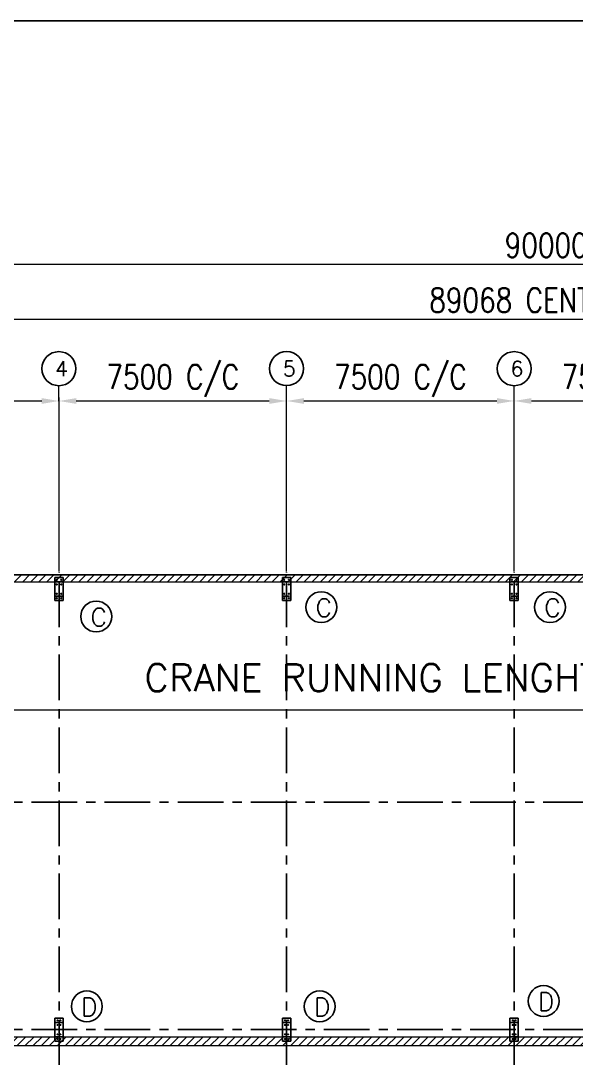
# Model space of a CAD drawing. Header units: millimetres. Extents: x 68421 to 1479662, y -51504 to 144751.
# Drawn here: x 1338207 to 1356513, y 64082 to 98311 of the extents above; entities that cross this region are included whole.
import ezdxf

# ---------------------------------------------------------------- set-up
doc = ezdxf.new("R2010")
doc.units = ezdxf.units.MM
doc.header["$LTSCALE"] = 0.35
doc.header["$MEASUREMENT"] = 0
doc.linetypes.add('CENTER', pattern=[6884.562, 4302.852, -860.57, 860.57, -860.57])
doc.linetypes.add('CONTIN', pattern=[0, 0, 0])
doc.layers.get('0').update_dxf_attribs({"linetype": 'CONTIN'})
doc.layers.get('Defpoints').update_dxf_attribs({"linetype": 'CONTINUOUS'})
for name, color, linetype in [('1', 7, 'CONTIN'), ('10', 10, 'CONTIN'), ('13', 1, 'CONTIN'), ('16', 7, 'CONTIN'), ('22', 7, 'CONTIN'), ('27', 1, 'CENTER')]:
    doc.layers.add(name, color=color, linetype=linetype)
doc.styles.add('SIMPLEX', font='simplex.shx', dxfattribs={"width": 0.8})
doc.dimstyles.new('FOR D', dxfattribs={"dimscale": 114, "dimtxt": 2, "dimasz": 2, "dimexe": 1, "dimexo": 1, "dimgap": 1, "dimtad": 1, "dimdec": 0, "dimzin": 0, "dimdsep": 46, "dimtxsty": 'SIMPLEX', "dimcen": 1, "dimclrd": 6, "dimclre": 6, "dimclrt": 7, "dimadec": 0, "dimazin": 0, "dimtfac": 1, "dimtdec": 0, "dimtofl": 0, "dimtmove": 0, "dimatfit": 3, "dimfxl": 1, "dimtolj": 1, "dimtzin": 0, "dimlwd": 0, "dimlwe": 0, "dimarcsym": 1})

# ---------------------------------------------------------------- blocks, each defined once
blk = doc.blocks.new('WCOL')
for p, q in [((-448.874, 875.304), (448.874, 875.304)), ((0, 875.304), (0, 0)), ((-448.874, 0), (448.874, 0))]:
    blk.add_line(p, q)
blk = doc.blocks.new('BOLT_0')
at = {"layer": '1'}
blk.add_circle((0, 0), 25.4, dxfattribs=at)
blk = doc.blocks.new('*D296')
at = {"color": 6, "linetype": 'Continuous', "lineweight": 0}
for p, q in [((1316967, 80140), (1316967, 90390)), ((1406967, 80140), (1406967, 90390)), ((1317537, 90276), (1406397, 90276))]:
    blk.add_line(p, q, dxfattribs=at)
at = {"color": 6, "linetype": 'Continuous', "lineweight": 5}
for points in [[(1317537, 90371), (1317537, 90181), (1316967, 90276)], [(1406397, 90181), (1406397, 90371), (1406967, 90276)]]:
    blk.add_solid(points, dxfattribs=at)
at = {"layer": 'Defpoints', "color": 0, "linetype": 'Continuous', "lineweight": 5}
for p in [(1406967, 90276), (1316967, 80026), (1406967, 80026)]:
    blk.add_point(p, dxfattribs=at)
at = {"color": 7, "linetype": 'Continuous', "lineweight": 5, "insert": (1361967, 90903), "char_height": 798, "attachment_point": 5, "style": 'SIMPLEX'}
blk.add_mtext('\\A1;90000 OUT-TO-OUT OF STEEL LINE', dxfattribs=at)
blk = doc.blocks.new('*D299')
at = {"color": 6, "linetype": 'Continuous', "lineweight": 0}
for p, q in [((1331967, 80140), (1331967, 85880)), ((1332537, 85766), (1338897, 85766)), ((1339467, 80140), (1339467, 85880))]:
    blk.add_line(p, q, dxfattribs=at)
at = {"color": 6, "linetype": 'Continuous', "lineweight": 5}
for points in [[(1332537, 85861), (1332537, 85671), (1331967, 85766)], [(1338897, 85671), (1338897, 85861), (1339467, 85766)]]:
    blk.add_solid(points, dxfattribs=at)
at = {"layer": 'Defpoints', "color": 0, "linetype": 'Continuous', "lineweight": 5}
for p in [(1339467, 85766), (1331967, 80026), (1339467, 80026)]:
    blk.add_point(p, dxfattribs=at)
at = {"color": 7, "linetype": 'Continuous', "lineweight": 5, "insert": (1335717, 86431), "char_height": 798, "attachment_point": 5, "style": 'SIMPLEX'}
blk.add_mtext('\\A1;7500 C/C', dxfattribs=at)
blk = doc.blocks.new('*D300')
at = {"color": 6, "linetype": 'Continuous', "lineweight": 0}
for p, q in [((1339467, 80140), (1339467, 85880)), ((1340037, 85766), (1346397, 85766)), ((1346967, 80140), (1346967, 85880))]:
    blk.add_line(p, q, dxfattribs=at)
at = {"color": 6, "linetype": 'Continuous', "lineweight": 5}
for points in [[(1340037, 85861), (1340037, 85671), (1339467, 85766)], [(1346397, 85671), (1346397, 85861), (1346967, 85766)]]:
    blk.add_solid(points, dxfattribs=at)
at = {"layer": 'Defpoints', "color": 0, "linetype": 'Continuous', "lineweight": 5}
for p in [(1346967, 85766), (1339467, 80026), (1346967, 80026)]:
    blk.add_point(p, dxfattribs=at)
at = {"color": 7, "linetype": 'Continuous', "lineweight": 5, "insert": (1343217, 86431), "char_height": 798, "attachment_point": 5, "style": 'SIMPLEX'}
blk.add_mtext('\\A1;7500 C/C', dxfattribs=at)
blk = doc.blocks.new('*D301')
at = {"color": 6, "linetype": 'Continuous', "lineweight": 0}
for p, q in [((1346967, 80140), (1346967, 85880)), ((1347537, 85766), (1353897, 85766)), ((1354467, 80140), (1354467, 85880))]:
    blk.add_line(p, q, dxfattribs=at)
at = {"color": 6, "linetype": 'Continuous', "lineweight": 5}
for points in [[(1347537, 85861), (1347537, 85671), (1346967, 85766)], [(1353897, 85671), (1353897, 85861), (1354467, 85766)]]:
    blk.add_solid(points, dxfattribs=at)
at = {"layer": 'Defpoints', "color": 0, "linetype": 'Continuous', "lineweight": 5}
for p in [(1354467, 85766), (1346967, 80026), (1354467, 80026)]:
    blk.add_point(p, dxfattribs=at)
at = {"color": 7, "linetype": 'Continuous', "lineweight": 5, "insert": (1350717, 86431), "char_height": 798, "attachment_point": 5, "style": 'SIMPLEX'}
blk.add_mtext('\\A1;7500 C/C', dxfattribs=at)
blk = doc.blocks.new('*D302')
at = {"color": 6, "linetype": 'Continuous', "lineweight": 0}
for p, q in [((1354467, 80140), (1354467, 85880)), ((1355037, 85766), (1361397, 85766)), ((1361967, 80140), (1361967, 85880))]:
    blk.add_line(p, q, dxfattribs=at)
at = {"color": 6, "linetype": 'Continuous', "lineweight": 5}
for points in [[(1355037, 85861), (1355037, 85671), (1354467, 85766)], [(1361397, 85671), (1361397, 85861), (1361967, 85766)]]:
    blk.add_solid(points, dxfattribs=at)
at = {"layer": 'Defpoints', "color": 0, "linetype": 'Continuous', "lineweight": 5}
for p in [(1361967, 85766), (1354467, 80026), (1361967, 80026)]:
    blk.add_point(p, dxfattribs=at)
at = {"color": 7, "linetype": 'Continuous', "lineweight": 5, "insert": (1358217, 86431), "char_height": 798, "attachment_point": 5, "style": 'SIMPLEX'}
blk.add_mtext('\\A1;7500 C/C', dxfattribs=at)
blk = doc.blocks.new('*D309')
at = {"color": 6, "linetype": 'Continuous', "lineweight": 0}
for p, q in [((1317382, 79675), (1317382, 88579)), ((1317952, 88465), (1405879, 88465)), ((1406449, 79775), (1406449, 88579))]:
    blk.add_line(p, q, dxfattribs=at)
at = {"color": 6, "linetype": 'Continuous', "lineweight": 5}
for points in [[(1317952, 88560), (1317952, 88370), (1317382, 88465)], [(1405879, 88370), (1405879, 88560), (1406449, 88465)]]:
    blk.add_solid(points, dxfattribs=at)
at = {"layer": 'Defpoints', "color": 0, "linetype": 'Continuous', "lineweight": 5}
for p in [(1406449, 88465), (1317382, 79561), (1406449, 79661)]:
    blk.add_point(p, dxfattribs=at)
at = {"color": 7, "linetype": 'Continuous', "lineweight": 5, "insert": (1361916, 89092), "char_height": 798, "attachment_point": 5, "style": 'SIMPLEX'}
blk.add_mtext('\\A1;89068 CENTER-TO-CENTER OF STEEL COLUMN', dxfattribs=at)

msp = doc.modelspace()

# ---------------------------------------------------------------- hatches: boundary and pattern name
at = {"linetype": 'Continuous', "lineweight": 5}
h = msp.add_hatch(dxfattribs=at)
h.set_pattern_fill('ANSI31', color=1, scale=1500)
edge = h.paths.add_edge_path()
edge.add_line((1391966.65353, -19974.11361), (1406966.65353, -19974.11361))
h.paths.add_polyline_path([(1316966.65353, 35025.88639), (1316966.65353, 80025.88639), (1406966.65353, 80025.88639), (1406966.65353, -19974.11361), (1391966.65353, -19974.11361), (1391966.65353, 35025.88639)])
h.paths.add_polyline_path([(1406736.65353, -19744.11361), (1392196.65353, -19744.11361), (1392196.65353, 35255.88639), (1317196.65353, 35255.88639), (1317196.65353, 79795.88639), (1406736.65353, 79795.88639)], flags=16)
h.paths.add_polyline_path([(1317196.65353, 49790.88339), (1391966.65353, 49790.88339), (1391966.65353, 49490.88339), (1317196.65353, 49490.88339)], flags=0)
h.paths.add_polyline_path([(1317196.65353, 64790.88339), (1391966.65353, 64790.88339), (1391966.65353, 64490.88339), (1317196.65353, 64490.88339)], flags=0)
h = msp.add_hatch(dxfattribs=at)
h.set_pattern_fill('ANSI31', color=1, scale=1500)
h.paths.add_polyline_path([(1317196.65353, 64790.88339), (1391966.65353, 64790.88339), (1391966.65353, 64490.88339), (1317196.65353, 64490.88339)])
h.paths.add_polyline_path([(1317196.65353, 49790.88339), (1391966.65353, 49790.88339), (1391966.65353, 49490.88339), (1317196.65353, 49490.88339)])

# ---------------------------------------------------------------- linework, layer by layer
at = {"color": 6, "linetype": 'Continuous', "lineweight": 5}
for p, q in [((1339463.72856, 85765.07545), (1339463.72856, 86271.42801)), ((1346966.65353, 85765.56294), (1346966.65353, 86271.9155)), ((1354469.57849, 85765.07545), (1354469.57849, 86271.42801))]:
    msp.add_line(p, q, dxfattribs=at)
msp.add_line((1391966.65353, 80025.88639), (1316966.65353, 80025.88639))
at = {"color": 4, "linetype": 'Continuous', "lineweight": 5}
msp.add_line((1317206.65353, 75572.49099), (1391966.65353, 75572.49099), dxfattribs=at)
at = {"linetype": 'Continuous', "lineweight": 5}
msp.add_lwpolyline([(1406966.65353, -19974.11361), (1391966.65353, -19974.11361), (1391966.65353, 35025.88639), (1316966.65353, 35025.88639), (1316966.65353, 80025.88639), (1406966.65353, 80025.88639), (1406966.65353, -19974.11361), (1391966.65353, -19974.11361)], dxfattribs=at)
for points in [[(1406736.65353, -19744.11361), (1392196.65353, -19744.11361), (1392196.65353, 35255.88639), (1317196.65353, 35255.88639), (1317196.65353, 79795.88639), (1406736.65353, 79795.88639)], [(1317196.65353, 64790.88339), (1391966.65353, 64790.88339), (1391966.65353, 64490.88339), (1317196.65353, 64490.88339)]]:
    msp.add_lwpolyline(points, close=True, dxfattribs=at)
at = {"layer": '10'}
for p, q in [((1339604.15353, 79940.88239), (1339329.15353, 79940.88239)), ((1339329.15353, 79940.88239), (1339329.15353, 79180.88239)), ((1339604.15353, 79180.88239), (1339604.15353, 79940.88239)), ((1347104.15353, 79940.88239), (1346829.15353, 79940.88239)), ((1346829.15353, 79940.88239), (1346829.15353, 79180.88239)), ((1347104.15353, 79180.88239), (1347104.15353, 79940.88239)), ((1354604.15353, 79940.88239), (1354329.15353, 79940.88239)), ((1354329.15353, 79940.88239), (1354329.15353, 79180.88239)), ((1354604.15353, 79180.88239), (1354604.15353, 79940.88239)), ((1339329.15353, 79180.88239), (1339604.15353, 79180.88239)), ((1346829.15353, 79180.88239), (1347104.15353, 79180.88239)), ((1354329.15353, 79180.88239), (1354604.15353, 79180.88239)), ((1339329.15353, 65405.88643), (1339329.15353, 64643.88643)), ((1339604.15453, 65405.88643), (1339329.15353, 65405.88643)), ((1339604.15453, 64643.88643), (1339604.15453, 65405.88643)), ((1346829.15353, 65405.88643), (1346829.15353, 64643.88643)), ((1347104.15453, 65405.88643), (1346829.15353, 65405.88643)), ((1347104.15453, 64643.88643), (1347104.15453, 65405.88643)), ((1354329.15353, 65405.88643), (1354329.15353, 64643.88643)), ((1354604.15453, 65405.88643), (1354329.15353, 65405.88643)), ((1354604.15453, 64643.88643), (1354604.15453, 65405.88643)), ((1339329.15353, 64643.88643), (1339604.15453, 64643.88643)), ((1346829.15353, 64643.88643), (1347104.15453, 64643.88643)), ((1354329.15353, 64643.88643), (1354604.15453, 64643.88643))]:
    msp.add_line(p, q, dxfattribs=at)
at = {"layer": '13'}
for centre in [(1339463.72856, 86832.52001), (1346966.65353, 86833.0075), (1354469.57849, 86832.52001)]:
    msp.add_circle(centre, 561.092, dxfattribs=at)
at = {"layer": '16'}
for centre in [(1348109.7306, 78964.57886), (1355648.02795, 78964.57886), (1340693.01868, 78654.89808), (1355437.63244, 65969.02406), (1340383.55971, 65791.83772), (1348056.96328, 65791.83772)]:
    msp.add_circle(centre, 509.21531, dxfattribs=at)
at = {"layer": '22'}
msp.add_line((1479662.44358, 98310.98194), (1267802.75318, 98310.98194), dxfattribs=at)
at = {"layer": '27', "color": 251}
for p, q in [((1339466.65353, 34932.37139), (1339466.65353, 80119.40239)), ((1346966.65353, 34932.37139), (1346966.65353, 80119.40239)), ((1354466.65353, 34932.37139), (1354466.65353, 80119.40239)), ((1316873.13853, 72525.88639), (1406966.65353, 72525.88639)), ((1316873.13853, 65025.88639), (1406966.65353, 65025.88639))]:
    msp.add_line(p, q, dxfattribs=at)

# ---------------------------------------------------------------- block references
at = {"layer": '10', "xscale": 0.2227797, "yscale": 0.5369562, "zscale": 0.5369562, "rotation": 180}
for p in [(1339466.65353, 79795.88639), (1346966.65353, 79795.88639), (1354466.65353, 79795.88639)]:
    msp.add_blockref('WCOL', p, dxfattribs=at)
at = {"layer": '10'}
for name, p, xscale, yscale, zscale in [('BOLT_0', (1339391.65353, 79865.88239), 0.5905512, 0.5905512, 0.5905512), ('BOLT_0', (1339541.65353, 79865.88239), 0.5905512, 0.5905512, 0.5905512), ('BOLT_0', (1346891.65353, 79865.88239), 0.5905512, 0.5905512, 0.5905512), ('BOLT_0', (1347041.65553, 79865.88239), 0.5905512, 0.5905512, 0.5905512), ('BOLT_0', (1354391.65353, 79865.88239), 0.5905512, 0.5905512, 0.5905512), ('BOLT_0', (1354541.65753, 79865.88239), 0.5905512, 0.5905512, 0.5905512), ('BOLT_0', (1339391.65353, 79715.88239), 0.5905512, 0.5905512, 0.5905512), ('BOLT_0', (1339391.65353, 79405.88239), 0.5905512, 0.5905512, 0.5905512), ('BOLT_0', (1339541.65353, 79715.88239), 0.5905512, 0.5905512, 0.5905512), ('BOLT_0', (1339541.65353, 79405.88239), 0.5905512, 0.5905512, 0.5905512), ('BOLT_0', (1346891.65353, 79715.88239), 0.5905512, 0.5905512, 0.5905512), ('BOLT_0', (1346891.65353, 79405.88239), 0.5905512, 0.5905512, 0.5905512), ('BOLT_0', (1347041.65553, 79715.88239), 0.5905512, 0.5905512, 0.5905512), ('BOLT_0', (1347041.65553, 79405.88239), 0.5905512, 0.5905512, 0.5905512), ('BOLT_0', (1354391.65353, 79715.88239), 0.5905512, 0.5905512, 0.5905512), ('BOLT_0', (1354391.65353, 79405.88239), 0.5905512, 0.5905512, 0.5905512), ('BOLT_0', (1354541.65753, 79715.88239), 0.5905512, 0.5905512, 0.5905512), ('BOLT_0', (1354541.65753, 79405.88239), 0.5905512, 0.5905512, 0.5905512), ('BOLT_0', (1339391.65353, 79255.88239), 0.5905512, 0.5905512, 0.5905512), ('BOLT_0', (1339541.65353, 79255.88239), 0.5905512, 0.5905512, 0.5905512), ('BOLT_0', (1346891.65353, 79255.88239), 0.5905512, 0.5905512, 0.5905512), ('BOLT_0', (1347041.65553, 79255.88239), 0.5905512, 0.5905512, 0.5905512), ('BOLT_0', (1354391.65353, 79255.88239), 0.5905512, 0.5905512, 0.5905512), ('BOLT_0', (1354541.65753, 79255.88239), 0.5905512, 0.5905512, 0.5905512), ('WCOL', (1339466.65353, 64789.88643), 0.3007526, 0.53924112, 0.53924112), ('BOLT_0', (1339416.65353, 65330.88643), 0.47244096, 0.47244096, 0.47244096), ('BOLT_0', (1339416.65353, 65180.88643), 0.47244096, 0.47244096, 0.47244096), ('BOLT_0', (1339516.65453, 65330.88643), 0.47244096, 0.47244096, 0.47244096), ('BOLT_0', (1339516.65453, 65180.88643), 0.47244096, 0.47244096, 0.47244096), ('WCOL', (1346966.65353, 64789.88643), 0.3007526, 0.53924112, 0.53924112), ('BOLT_0', (1346916.65353, 65330.88643), 0.47244096, 0.47244096, 0.47244096), ('BOLT_0', (1346916.65353, 65180.88643), 0.47244096, 0.47244096, 0.47244096), ('BOLT_0', (1347016.65453, 65330.88643), 0.47244096, 0.47244096, 0.47244096), ('BOLT_0', (1347016.65453, 65180.88643), 0.47244096, 0.47244096, 0.47244096), ('WCOL', (1354466.65353, 64789.88643), 0.3007526, 0.53924112, 0.53924112), ('BOLT_0', (1354416.65353, 65330.88643), 0.47244096, 0.47244096, 0.47244096), ('BOLT_0', (1354416.65353, 65180.88643), 0.47244096, 0.47244096, 0.47244096), ('BOLT_0', (1354516.65453, 65330.88643), 0.47244096, 0.47244096, 0.47244096), ('BOLT_0', (1354516.65453, 65180.88643), 0.47244096, 0.47244096, 0.47244096), ('BOLT_0', (1339416.65353, 64868.88643), 0.47244096, 0.47244096, 0.47244096), ('BOLT_0', (1339416.65353, 64718.88643), 0.47244096, 0.47244096, 0.47244096), ('BOLT_0', (1339516.65453, 64868.88643), 0.47244096, 0.47244096, 0.47244096), ('BOLT_0', (1339516.65453, 64718.88643), 0.47244096, 0.47244096, 0.47244096), ('BOLT_0', (1346916.65353, 64868.88643), 0.47244096, 0.47244096, 0.47244096), ('BOLT_0', (1346916.65353, 64718.88643), 0.47244096, 0.47244096, 0.47244096), ('BOLT_0', (1347016.65453, 64868.88643), 0.47244096, 0.47244096, 0.47244096), ('BOLT_0', (1347016.65453, 64718.88643), 0.47244096, 0.47244096, 0.47244096), ('BOLT_0', (1354416.65353, 64868.88643), 0.47244096, 0.47244096, 0.47244096), ('BOLT_0', (1354416.65353, 64718.88643), 0.47244096, 0.47244096, 0.47244096), ('BOLT_0', (1354516.65453, 64868.88643), 0.47244096, 0.47244096, 0.47244096), ('BOLT_0', (1354516.65453, 64718.88643), 0.47244096, 0.47244096, 0.47244096)]:
    msp.add_blockref(name, p, dxfattribs=dict(at, xscale=xscale, yscale=yscale, zscale=zscale))

# ---------------------------------------------------------------- texts
at = {"color": 4, "linetype": 'Continuous', "lineweight": 5, "style": 'SIMPLEX'}
msp.add_text('CRANE RUNNING LENGHT 75000', height=900, dxfattribs=at).set_placement((1342281.49953, 76187.98562))
at = {"layer": '13', "style": 'SIMPLEX'}
for s, p in [('4', (1339337.48356, 86580.02801)), ('5', (1346840.40853, 86580.5155)), ('6', (1354343.33349, 86580.02801))]:
    msp.add_text(s, height=504.983, dxfattribs=at).set_placement(p)
at = {"layer": '16', "style": 'SIMPLEX'}
for s, p in [('C', (1347922.6996, 78642.4635)), ('C', (1355460.99695, 78642.4635)), ('C', (1340505.98768, 78332.78272)), ('D', (1340196.52871, 65469.72236)), ('D', (1347869.93228, 65469.72236)), ('D', (1355250.60144, 65646.9087))]:
    msp.add_text(s, height=600, dxfattribs=at).set_placement(p)

# ---------------------------------------------------------------- dimensions: what is measured, and where the dimension line sits
at = {"linetype": 'Continuous', "lineweight": 5}
for base, p1, p2, text, override, picture, middle in [((1406966.65353, 90275.98739), (1316966.65353, 80025.88639), (1406966.65353, 80025.88639), '<> OUT-TO-OUT OF STEEL LINE', {"dimtxt": 7, "dimasz": 5, "dimgap": 2}, '*D296', (1361966.65353, 90902.98739)), ((1406449.45818, 88464.98739), (1317381.65353, 79560.88643), (1406449.45818, 79660.88639), '<> CENTER-TO-CENTER OF STEEL COLUMN', {"dimtxt": 7, "dimasz": 5, "dimgap": 2}, '*D309', (1361915.55585, 89091.98739)), ((1339466.65353, 85765.56294), (1331966.65353, 80025.88639), (1339466.65353, 80025.88639), '<> C/C', {"dimtxt": 7, "dimasz": 5, "dimgap": 0.5}, '*D299', (1335716.65353, 86430.56294)), ((1346966.65353, 85765.56294), (1339466.65353, 80025.88639), (1346966.65353, 80025.88639), '<> C/C', {"dimtxt": 7, "dimasz": 5, "dimgap": 0.5}, '*D300', (1343216.65353, 86430.56294)), ((1354466.65353, 85765.56294), (1346966.65353, 80025.88639), (1354466.65353, 80025.88639), '<> C/C', {"dimtxt": 7, "dimasz": 5, "dimgap": 0.5}, '*D301', (1350716.65353, 86430.56294)), ((1361966.65753, 85765.56294), (1354466.65353, 80025.88639), (1361966.65753, 80025.88639), '<> C/C', {"dimtxt": 7, "dimasz": 5, "dimgap": 0.5}, '*D302', (1358216.65553, 86430.56294))]:
    dim = msp.add_linear_dim(base=base, p1=p1, p2=p2, text=text, dimstyle='FOR D', override=override, dxfattribs=at)
    dim.commit()
    dim.dimension.update_dxf_attribs({"geometry": picture, "text_midpoint": middle})

doc.saveas('drawing.dxf')
